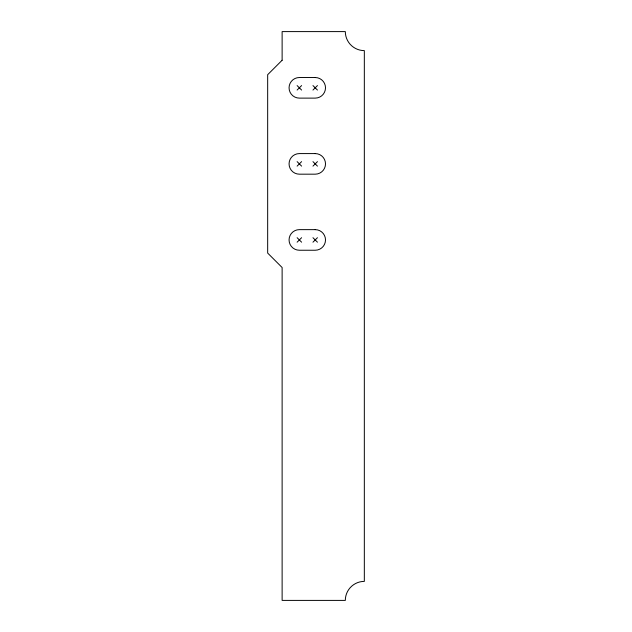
<?xml version="1.0" encoding="UTF-8"?>
<svg xmlns="http://www.w3.org/2000/svg" width="632" height="632" viewBox="0 0 632 632"><rect width="100%" height="100%" fill="white"/><g stroke="black" fill="none" stroke-linecap="round" stroke-linejoin="round"><path stroke-width="0.95" d="M297.119 90.06L301.606 85.581M312.966 90.06L317.446 85.581M297.119 166.121L301.606 161.642M312.966 166.121L317.446 161.642M297.119 242.182L301.606 237.703M312.966 242.182L317.446 237.703M312.966 85.581L317.446 90.06M297.119 85.581L301.606 90.06M312.966 161.642L317.446 166.121M297.119 161.642L301.606 166.121M312.966 237.703L317.446 242.182M297.119 237.703L301.606 242.182M282.125 60.245L267.668 74.695L267.668 253.069L282.125 267.518L282.125 600.4L345.317 600.4A19.015 19.015 0 0 1 364.332 581.385L364.332 50.615A19.015 19.015 0 0 1 345.317 31.6L282.125 31.6L282.125 60.245M315.21 77.523L299.363 77.523A10.302 10.302 0 0 0 289.061 87.824A10.302 10.302 0 0 0 299.363 98.118L315.21 98.118A10.302 10.302 0 0 0 325.504 87.824A10.302 10.302 0 0 0 315.21 77.523M315.21 153.584L299.363 153.584A10.302 10.302 0 0 0 289.061 163.878A10.302 10.302 0 0 0 299.363 174.179L315.21 174.179A10.302 10.302 0 0 0 325.504 163.878A10.302 10.302 0 0 0 315.21 153.584M315.21 229.637L299.363 229.637A10.302 10.302 0 0 0 289.061 239.939A10.302 10.302 0 0 0 299.363 250.24L315.21 250.24A10.302 10.302 0 0 0 325.504 239.939A10.302 10.302 0 0 0 315.21 229.637"/></g></svg>
